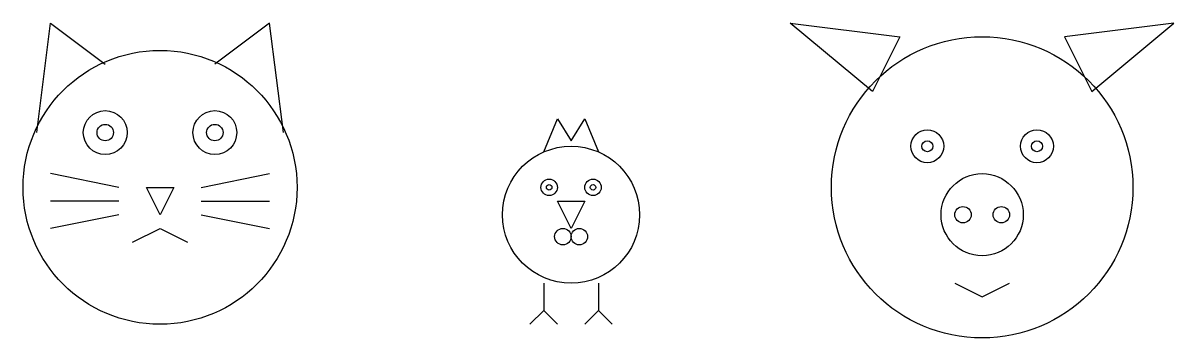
# Model space of a CAD drawing. Header units: millimetres. Extents: x -50 to 370, y -55 to 60.
import ezdxf

# ---------------------------------------------------------------- set-up
doc = ezdxf.new("R2010")
doc.units = ezdxf.units.MM

msp = doc.modelspace()

# ---------------------------------------------------------------- linework, layer by layer
at = {"color": 7}
for points in [[(-45, 20), (-40, 60), (-20, 45)], [(45, 20), (40, 60), (20, 45)], [(140, 13), (145, 25), (150, 17), (155, 25), (160, 13)], [(-15, 0), (-40, 5)], [(15, 0), (40, 5)], [(-15, -5), (-40, -5)], [(15, -5), (40, -5)], [(-15, -10), (-40, -15)], [(15, -10), (40, -15)], [(-10, -20), (0, -15), (10, -20)], [(140, -35), (140, -45), (135, -50)], [(160, -35), (160, -45), (155, -50)], [(290, -35), (300, -40), (310, -35)], [(140, -45), (145, -50)], [(160, -45), (165, -50)]]:
    msp.add_lwpolyline(points, dxfattribs=at)
for points in [[(260, 35), (230, 60), (270, 55)], [(340, 35), (370, 60), (330, 55)], [(0, -10), (-5, 0), (5, 0)], [(145, -5), (155, -5), (150, -15)]]:
    msp.add_lwpolyline(points, close=True, dxfattribs=at)
for centre, radius in [((300, 0), 55), ((0, 0), 50), ((-20, 20), 8), ((20, 20), 8), ((-20, 20), 3), ((20, 20), 3), ((280, 15), 6), ((320, 15), 6), ((280, 15), 2), ((320, 15), 2), ((150, -10), 25), ((300, -10), 15), ((142, 0), 3), ((142, 0), 1), ((158, 0), 3), ((158, 0), 1), ((293, -10), 3), ((307, -10), 3), ((147, -18), 3), ((153, -18), 3)]:
    msp.add_circle(centre, radius, dxfattribs=at)

doc.saveas('drawing.dxf')
